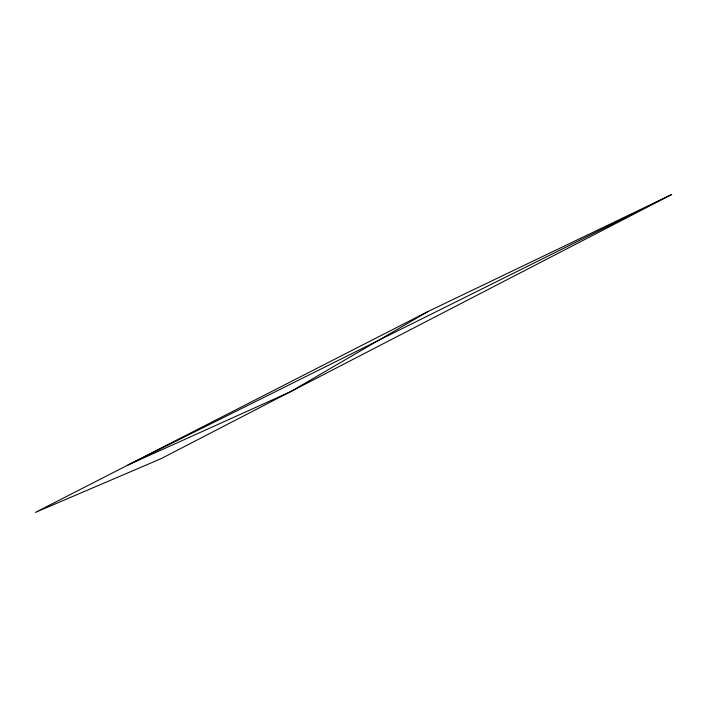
<?xml version="1.0" encoding="UTF-8"?>
<svg xmlns="http://www.w3.org/2000/svg" width="707" height="707" viewBox="0 0 707 707"><rect width="100%" height="100%" fill="white"/><g stroke="black" fill="none" stroke-linecap="round" stroke-linejoin="round"><path stroke-width="1.06" d="M427.762 311.619L290.524 391.705L128.055 464.985L671.65 194.575L160.719 458.834L35.35 512.425L427.762 311.619L671.65 194.575"/></g></svg>
